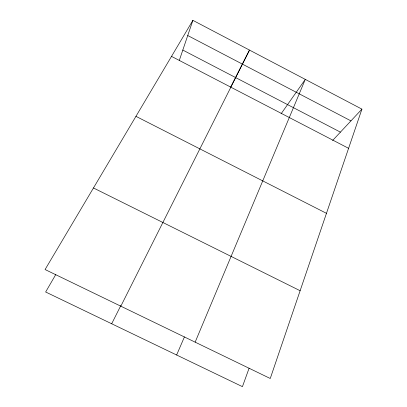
<?xml version="1.0" encoding="UTF-8"?>
<svg xmlns="http://www.w3.org/2000/svg" width="407" height="407" viewBox="0 0 407 407"><rect width="100%" height="100%" fill="white"/><g stroke="black" fill="none" stroke-linecap="round" stroke-linejoin="round"><path stroke-width="0.61" d="M179.365 60.231L192.887 20.35L361.925 109.137L270.253 378.49L45.075 269.541L192.887 20.35M249.109 368.193L242.43 386.65L45.645 291.997L55.8 274.491M195.151 342.15L305.286 79.39L281.125 113.762M176.633 355.001L184.427 336.91M111.686 323.763L120.818 305.601M120.833 306.191L249.501 50.086L230.479 87.469M332.611 140.486L361.925 109.137M93.462 187.968L300.127 290.725M135.953 116.336L326.465 213.329M171.515 56.385L348.59 148.316M182.814 50.066L340.42 132.143M187.744 35.526L350.951 120.879"/></g></svg>
